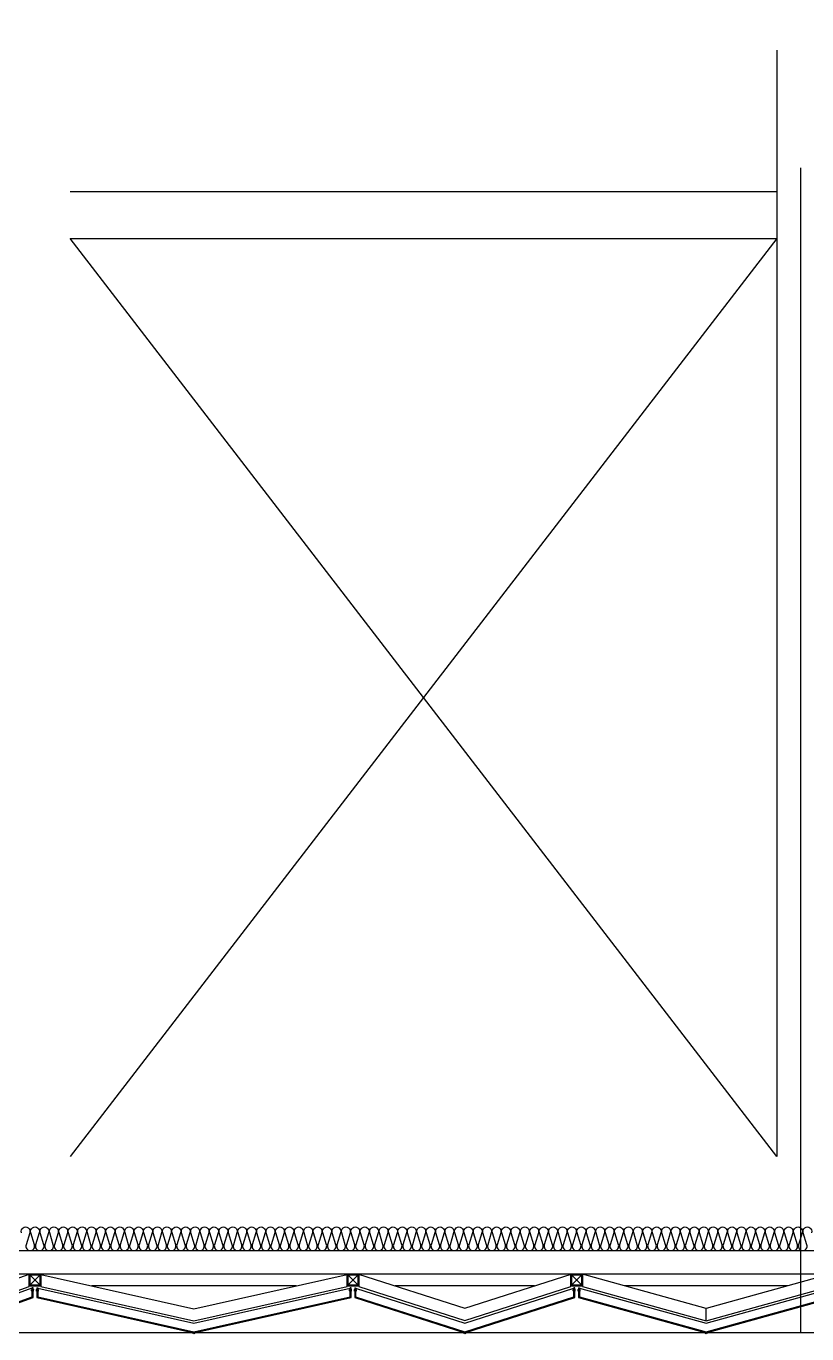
# Model space of a CAD drawing. Header units: millimetres. Extents: x 49154 to 181784, y 28275 to 149577.
# Drawn here: x 167566 to 170881, y 106751 to 112307 of the extents above; entities that cross this region are included whole.
import ezdxf

# ---------------------------------------------------------------- set-up
doc = ezdxf.new("R2010")
doc.units = ezdxf.units.MM
doc.header["$LTSCALE"] = 300
doc.linetypes.add('HID', pattern=[2.8, 1.8, -1])
for name, color, linetype in [('6FIN', 6, 'Continuous'), ('A-CEN', 1, 'Continuous'), ('A-OPEN', 1, 'Continuous'), ('A-WALL-D', 7, 'Continuous'), ('A-하지철물', 55, 'Continuous'), ('alucobond', 4, 'Continuous'), ('ISL', 251, 'Continuous'), ('mold', 4, 'Continuous'), ('SHEET', 6, 'Continuous'), ('트랜치', 8, 'Continuous')]:
    doc.layers.add(name, color=color, linetype=linetype)

# ---------------------------------------------------------------- blocks, each defined once
blk = doc.blocks.new('EX-1100')
at = {"layer": '6FIN', "elevation": 0}
for points in [[(3.2, 204.1), (46.8, 204.1, 0.414214), (50, 207.3), (50, 250.9, 0.414214), (46.8, 254.1), (3.2, 254.1, 0.414214), (0, 250.9), (0, 207.3, 0.414214)], [(1146.8, 204.1), (1103.2, 204.1, -0.414214), (1100, 207.3), (1100, 250.9, -0.414214), (1103.2, 254.1), (1146.8, 254.1, -0.414214), (1150, 250.9), (1150, 207.3, -0.414214)]]:
    blk.add_lwpolyline(points, format="xyb", close=True, dxfattribs=at)
at = {"layer": 'A-하지철물'}
for p, q in [((1100, 254.1), (50, 254.1)), ((923.1, 204.1), (226.9, 204.1)), ((575, 55.9), (575, 107.8))]:
    blk.add_line(p, q, dxfattribs=at)
at = {"layer": 'A-하지철물', "elevation": 0}
blk.add_lwpolyline([(1100, 201.1), (1100, 253), (575, 107.8), (50, 253), (50, 201.1), (575, 55.9)], close=True, dxfattribs=at)
at = {"layer": 'A-하지철물'}
blk.add_circle((575, 4.1), 4.07, dxfattribs=at)
at = {"layer": 'alucobond', "color": 251, "linetype": 'HID', "ltscale": 10}
for p, q in [((30.2, 185.1), (41.5, 185.1)), ((31.5, 182.4), (31.5, 187.8)), ((31.5, 186.6), (39.5, 186.6)), ((31.5, 183.6), (39.5, 183.6)), ((32, 189.3), (32.5, 189.3)), ((32, 180.9), (32.5, 180.9)), ((32.5, 180.9), (32.5, 189.3)), ((38, 182.7), (38, 187.4)), ((39.5, 182.7), (39.5, 187.4)), ((1119.8, 185.1), (1108.5, 185.1)), ((1110.5, 182.7), (1110.5, 187.4)), ((1118.5, 186.6), (1110.5, 186.6)), ((1118.5, 183.6), (1110.5, 183.6)), ((1112, 182.7), (1112, 187.4)), ((1117.5, 180.9), (1117.5, 189.3)), ((1118, 189.3), (1117.5, 189.3)), ((1118, 180.9), (1117.5, 180.9)), ((1118.5, 182.4), (1118.5, 187.8))]:
    blk.add_line(p, q, dxfattribs=at)
at = {"layer": 'alucobond'}
for p, q in [((32.5, 195.1), (36.5, 195.1)), ((1117.5, 195.1), (1113.5, 195.1))]:
    blk.add_line(p, q, dxfattribs=at)
at = {"layer": 'alucobond', "color": 251, "linetype": 'HID', "ltscale": 10, "elevation": 0}
for points in [[(32, 189.3), (31.5, 187.8)], [(32, 180.9), (31.5, 182.4)], [(36.5, 194.5), (575, 45.6), (1113.5, 194.5)], [(1118, 189.3), (1118.5, 187.8)], [(1118, 180.9), (1118.5, 182.4)]]:
    blk.add_lwpolyline(points, dxfattribs=at)
at = {"layer": 'alucobond', "elevation": 0}
for points in [[(32.5, 195.1), (32.5, 154.1), (575, 4.1), (1117.5, 154.1), (1117.5, 195.1)], [(36.5, 195.1), (36.5, 157.1), (575, 8.2), (1113.5, 157.1), (1113.5, 195.1)], [(1113.5, 195.1), (1113.5, 157.2)]]:
    blk.add_lwpolyline(points, dxfattribs=at)
at = {"layer": 'alucobond', "color": 251, "linetype": 'HID', "ltscale": 10, "elevation": 0}
for points in [[(39.5, 186.6, -0.666667), (39.5, 183.6, -1.5)], [(1110.5, 186.6, 0.666667), (1110.5, 183.6, 1.5)]]:
    blk.add_lwpolyline(points, format="xyb", dxfattribs=at)
at = {"layer": 'alucobond', "color": 251, "linetype": 'HID', "ltscale": 10}
for centre, start, end in [((38.7, 187.4), 0, 180), ((38.7, 182.7), 180, 0), ((1111.3, 187.4), 0, 180), ((1111.3, 182.7), 180, 0)]:
    blk.add_arc(centre, 0.75, start, end, dxfattribs=at)
at = {"layer": 'mold', "color": 4, "elevation": 0}
for points in [[(25, 204.1), (25, 202.6)], [(1125, 204.1), (1125, 202.6)]]:
    blk.add_lwpolyline(points, dxfattribs=at)
at = {"layer": 'SHEET', "color": 8}
for p, q in [((46.8, 250.9), (3.2, 207.3)), ((3.2, 250.9), (46.8, 207.3)), ((1103.2, 250.9), (1146.8, 207.3)), ((1146.8, 250.9), (1103.2, 207.3))]:
    blk.add_line(p, q, dxfattribs=at)
at = {"layer": 'SHEET', "color": 8, "elevation": 0}
for points in [[(3.2, 207.3), (46.8, 207.3), (46.8, 250.9), (3.2, 250.9)], [(1146.8, 207.3), (1103.2, 207.3), (1103.2, 250.9), (1146.8, 250.9)]]:
    blk.add_lwpolyline(points, close=True, dxfattribs=at)
blk = doc.blocks.new('EX-950-1')
at = {"layer": '6FIN', "elevation": 0}
for points in [[(3.2, 204.1), (46.8, 204.1, 0.414214), (50, 207.3), (50, 250.9, 0.414214), (46.8, 254.1), (3.2, 254.1, 0.414214), (0, 250.9), (0, 207.3, 0.414214)], [(996.8, 204.1), (953.2, 204.1, -0.414214), (950, 207.3), (950, 250.9, -0.414214), (953.2, 254.1), (996.8, 254.1, -0.414214), (1000, 250.9), (1000, 207.3, -0.414214)]]:
    blk.add_lwpolyline(points, format="xyb", close=True, dxfattribs=at)
at = {"layer": 'A-하지철물'}
for p, q in [((950, 254.1), (50, 254.1)), ((796, 204.1), (204, 204.1))]:
    blk.add_line(p, q, dxfattribs=at)
at = {"layer": 'A-하지철물', "elevation": 0}
for points in [[(48.1, 254.1), (500, 109.1), (951.9, 254.1)], [(50, 204.1), (50, 201), (500, 56.6), (950, 201), (950, 204.1)]]:
    blk.add_lwpolyline(points, dxfattribs=at)
at = {"layer": 'A-하지철물'}
blk.add_circle((500, 4.1), 4.07, dxfattribs=at)
at = {"layer": 'alucobond', "color": 251, "linetype": 'HID', "ltscale": 10}
for p, q in [((30.2, 185.1), (41.5, 185.1)), ((31.5, 182.4), (31.5, 187.8)), ((31.5, 186.6), (39.5, 186.6)), ((31.5, 183.6), (39.5, 183.6)), ((32, 189.3), (32.5, 189.3)), ((32, 180.9), (32.5, 180.9)), ((32.5, 180.9), (32.5, 189.3)), ((38, 182.7), (38, 187.4)), ((39.5, 182.7), (39.5, 187.4)), ((969.8, 185.1), (958.5, 185.1)), ((960.5, 182.7), (960.5, 187.4)), ((968.5, 186.6), (960.5, 186.6)), ((968.5, 183.6), (960.5, 183.6)), ((962, 182.7), (962, 187.4)), ((967.5, 180.9), (967.5, 189.3)), ((968, 189.3), (967.5, 189.3)), ((968, 180.9), (967.5, 180.9)), ((968.5, 182.4), (968.5, 187.8))]:
    blk.add_line(p, q, dxfattribs=at)
at = {"layer": 'alucobond'}
for p, q in [((32.5, 195.1), (36.5, 195.1)), ((967.5, 195.1), (963.5, 195.1))]:
    blk.add_line(p, q, dxfattribs=at)
at = {"layer": 'alucobond', "color": 251, "linetype": 'HID', "ltscale": 10}
for points in [[(32, 189.3), (31.5, 187.8)], [(32, 180.9), (31.5, 182.4)], [(968, 189.3), (968.5, 187.8)], [(968, 180.9), (968.5, 182.4)]]:
    blk.add_lwpolyline(points, dxfattribs=at)
at = {"layer": 'alucobond', "elevation": 0}
for points in [[(32.5, 195.1), (32.5, 154.1), (500, 4.1), (967.5, 154.1), (967.5, 195.1)], [(36.5, 195.1), (36.5, 157), (500, 8.3), (963.5, 157), (963.5, 195.1)]]:
    blk.add_lwpolyline(points, dxfattribs=at)
at = {"layer": 'alucobond', "color": 251, "linetype": 'HID', "ltscale": 10, "elevation": 0}
blk.add_lwpolyline([(36.5, 194.8), (500, 46.1), (963.5, 194.8)], dxfattribs=at)
at = {"layer": 'alucobond', "color": 251, "linetype": 'HID', "ltscale": 10}
for points in [[(39.5, 186.6, -0.666667), (39.5, 183.6, -1.5)], [(960.5, 186.6, 0.666667), (960.5, 183.6, 1.5)]]:
    blk.add_lwpolyline(points, format="xyb", dxfattribs=at)
for centre, start, end in [((38.7, 187.4), 0, 180), ((38.7, 182.7), 180, 0), ((961.3, 187.4), 0, 180), ((961.3, 182.7), 180, 0)]:
    blk.add_arc(centre, 0.75, start, end, dxfattribs=at)
at = {"layer": 'mold', "color": 4}
for points in [[(25, 204.1), (25, 202.6)], [(975, 204.1), (975, 202.6)]]:
    blk.add_lwpolyline(points, dxfattribs=at)
at = {"layer": 'SHEET', "color": 8}
for p, q in [((46.8, 250.9), (3.2, 207.3)), ((3.2, 250.9), (46.8, 207.3)), ((953.2, 250.9), (996.8, 207.3)), ((996.8, 250.9), (953.2, 207.3))]:
    blk.add_line(p, q, dxfattribs=at)
at = {"layer": 'SHEET', "color": 8, "elevation": 0}
for points in [[(3.2, 207.3), (46.8, 207.3), (46.8, 250.9), (3.2, 250.9)], [(996.8, 207.3), (953.2, 207.3), (953.2, 250.9), (996.8, 250.9)]]:
    blk.add_lwpolyline(points, close=True, dxfattribs=at)
blk = doc.blocks.new('EX-1350')
at = {"layer": '6FIN', "elevation": 0}
for points in [[(3.2, 204.1), (46.8, 204.1, 0.414214), (50, 207.3), (50, 250.9, 0.414214), (46.8, 254.1), (3.2, 254.1, 0.414214), (0, 250.9), (0, 207.3, 0.414214)], [(1396.8, 204.1), (1353.2, 204.1, -0.414214), (1350, 207.3), (1350, 250.9, -0.414214), (1353.2, 254.1), (1396.8, 254.1, -0.414214), (1400, 250.9), (1400, 207.3, -0.414214)]]:
    blk.add_lwpolyline(points, format="xyb", close=True, dxfattribs=at)
at = {"layer": 'A-하지철물'}
for p, q in [((1350, 254.1), (50, 254.1)), ((1133.9, 204.1), (266.1, 204.1))]:
    blk.add_line(p, q, dxfattribs=at)
at = {"layer": 'A-하지철물', "elevation": 0}
for points in [[(49.7, 252.7), (700, 106.6), (1350.3, 252.7)], [(50, 254.1), (50, 201.4), (700, 55.3), (1350, 201.4), (1350, 254.1)]]:
    blk.add_lwpolyline(points, dxfattribs=at)
at = {"layer": 'A-하지철물'}
blk.add_circle((700, 4.1), 4.07, dxfattribs=at)
at = {"layer": 'alucobond', "color": 251, "linetype": 'HID', "ltscale": 10}
for p, q in [((30.2, 185.1), (41.5, 185.1)), ((31.5, 182.4), (31.5, 187.8)), ((31.5, 186.6), (39.5, 186.6)), ((31.5, 183.6), (39.5, 183.6)), ((32, 189.3), (32.5, 189.3)), ((32, 180.9), (32.5, 180.9)), ((32.5, 180.9), (32.5, 189.3)), ((38, 182.7), (38, 187.4)), ((39.5, 182.7), (39.5, 187.4)), ((1369.8, 185.1), (1358.5, 185.1)), ((1360.5, 182.7), (1360.5, 187.4)), ((1368.5, 186.6), (1360.5, 186.6)), ((1368.5, 183.6), (1360.5, 183.6)), ((1362, 182.7), (1362, 187.4)), ((1367.5, 180.9), (1367.5, 189.3)), ((1368, 189.3), (1367.5, 189.3)), ((1368, 180.9), (1367.5, 180.9)), ((1368.5, 182.4), (1368.5, 187.8))]:
    blk.add_line(p, q, dxfattribs=at)
at = {"layer": 'alucobond'}
for p, q in [((32.5, 195.1), (36.5, 195.1)), ((1367.5, 195.1), (1363.5, 195.1))]:
    blk.add_line(p, q, dxfattribs=at)
at = {"layer": 'alucobond', "color": 251, "linetype": 'HID', "ltscale": 10, "elevation": 0}
for points in [[(32, 189.3), (31.5, 187.8)], [(32, 180.9), (31.5, 182.4)], [(36.5, 194.2), (700, 45.1), (1363.5, 194.2)], [(1368, 189.3), (1368.5, 187.8)], [(1368, 180.9), (1368.5, 182.4)]]:
    blk.add_lwpolyline(points, dxfattribs=at)
at = {"layer": 'alucobond', "elevation": 0}
for points in [[(32.5, 195.1), (32.5, 154.1), (700, 4.1), (1367.5, 154.1), (1367.5, 195.1)], [(36.5, 195.1), (36.5, 157.3), (700, 8.2), (1363.5, 157.3), (1363.5, 195.1)]]:
    blk.add_lwpolyline(points, dxfattribs=at)
at = {"layer": 'alucobond', "color": 251, "linetype": 'HID', "ltscale": 10, "elevation": 0}
for points in [[(39.5, 186.6, -0.666667), (39.5, 183.6, -1.5)], [(1360.5, 186.6, 0.666667), (1360.5, 183.6, 1.5)]]:
    blk.add_lwpolyline(points, format="xyb", dxfattribs=at)
at = {"layer": 'alucobond', "color": 251, "linetype": 'HID', "ltscale": 10}
for centre, start, end in [((38.7, 187.4), 0, 180), ((38.7, 182.7), 180, 0), ((1361.3, 187.4), 0, 180), ((1361.3, 182.7), 180, 0)]:
    blk.add_arc(centre, 0.75, start, end, dxfattribs=at)
at = {"layer": 'mold', "color": 4, "elevation": 0}
for points in [[(25, 204.1), (25, 202.6)], [(1375, 204.1), (1375, 202.6)]]:
    blk.add_lwpolyline(points, dxfattribs=at)
at = {"layer": 'SHEET', "color": 8}
for p, q in [((46.8, 250.9), (3.2, 207.3)), ((3.2, 250.9), (46.8, 207.3)), ((1353.2, 250.9), (1396.8, 207.3)), ((1396.8, 250.9), (1353.2, 207.3))]:
    blk.add_line(p, q, dxfattribs=at)
at = {"layer": 'SHEET', "color": 8, "elevation": 0}
for points in [[(3.2, 207.3), (46.8, 207.3), (46.8, 250.9), (3.2, 250.9)], [(1396.8, 207.3), (1353.2, 207.3), (1353.2, 250.9), (1396.8, 250.9)]]:
    blk.add_lwpolyline(points, close=True, dxfattribs=at)
blk = doc.blocks.new('EX-850-1')
at = {"layer": '6FIN', "elevation": 0}
for points in [[(3.2, 204.1), (46.8, 204.1, 0.414214), (50, 207.3), (50, 250.9, 0.414214), (46.8, 254.1), (3.2, 254.1, 0.414214), (0, 250.9), (0, 207.3, 0.414214)], [(896.8, 204.1), (853.2, 204.1, -0.414214), (850, 207.3), (850, 250.9, -0.414214), (853.2, 254.1), (896.8, 254.1, -0.414214), (900, 250.9), (900, 207.3, -0.414214)]]:
    blk.add_lwpolyline(points, format="xyb", close=True, dxfattribs=at)
at = {"layer": 'A-하지철물'}
for p, q in [((850, 254.1), (50, 254.1)), ((710.9, 204.1), (189.1, 204.1))]:
    blk.add_line(p, q, dxfattribs=at)
at = {"layer": 'A-하지철물', "elevation": 0}
for points in [[(49.9, 254.1), (450, 110.3), (850.1, 254.1)], [(50, 204.1), (50, 200.9), (450, 57.2), (850, 200.9), (850, 204.1)]]:
    blk.add_lwpolyline(points, dxfattribs=at)
at = {"layer": 'A-하지철물'}
blk.add_circle((450, 4.1), 4.07, dxfattribs=at)
at = {"layer": 'alucobond', "color": 251, "linetype": 'HID', "ltscale": 10}
for p, q in [((30.2, 185.1), (41.5, 185.1)), ((31.5, 182.4), (31.5, 187.8)), ((31.5, 186.6), (39.5, 186.6)), ((31.5, 183.6), (39.5, 183.6)), ((32, 189.3), (32.5, 189.3)), ((32, 180.9), (32.5, 180.9)), ((32.5, 180.9), (32.5, 189.3)), ((38, 182.7), (38, 187.4)), ((39.5, 182.7), (39.5, 187.4)), ((869.8, 185.1), (858.5, 185.1)), ((860.5, 182.7), (860.5, 187.4)), ((868.5, 186.6), (860.5, 186.6)), ((868.5, 183.6), (860.5, 183.6)), ((862, 182.7), (862, 187.4)), ((867.5, 180.9), (867.5, 189.3)), ((868, 189.3), (867.5, 189.3)), ((868, 180.9), (867.5, 180.9)), ((868.5, 182.4), (868.5, 187.8))]:
    blk.add_line(p, q, dxfattribs=at)
at = {"layer": 'alucobond'}
for p, q in [((32.5, 195.1), (36.5, 195.1)), ((867.5, 195.1), (863.5, 195.1))]:
    blk.add_line(p, q, dxfattribs=at)
at = {"layer": 'alucobond', "color": 251, "linetype": 'HID', "ltscale": 10}
for points in [[(32, 189.3), (31.5, 187.8)], [(32, 180.9), (31.5, 182.4)], [(868, 189.3), (868.5, 187.8)], [(868, 180.9), (868.5, 182.4)]]:
    blk.add_lwpolyline(points, dxfattribs=at)
at = {"layer": 'alucobond', "elevation": 0}
for points in [[(32.5, 195.1), (32.5, 154.1), (450, 4.1), (867.5, 154.1), (867.5, 195.1)], [(36.5, 195.1), (36.5, 156.9), (450, 8.3), (863.5, 156.9), (863.5, 195.1)]]:
    blk.add_lwpolyline(points, dxfattribs=at)
at = {"layer": 'alucobond', "color": 251, "linetype": 'HID', "ltscale": 10, "elevation": 0}
blk.add_lwpolyline([(36.5, 195.1), (450, 46.6), (863.5, 195.1)], dxfattribs=at)
at = {"layer": 'alucobond', "color": 251, "linetype": 'HID', "ltscale": 10}
for points in [[(39.5, 186.6, -0.666667), (39.5, 183.6, -1.5)], [(860.5, 186.6, 0.666667), (860.5, 183.6, 1.5)]]:
    blk.add_lwpolyline(points, format="xyb", dxfattribs=at)
for centre, start, end in [((38.7, 187.4), 0, 180), ((38.7, 182.7), 180, 0), ((861.3, 187.4), 0, 180), ((861.3, 182.7), 180, 0)]:
    blk.add_arc(centre, 0.75, start, end, dxfattribs=at)
at = {"layer": 'mold', "color": 4}
for points in [[(25, 204.1), (25, 202.6)], [(875, 204.1), (875, 202.6)]]:
    blk.add_lwpolyline(points, dxfattribs=at)
at = {"layer": 'SHEET', "color": 8}
for p, q in [((46.8, 250.9), (3.2, 207.3)), ((3.2, 250.9), (46.8, 207.3)), ((853.2, 250.9), (896.8, 207.3)), ((896.8, 250.9), (853.2, 207.3))]:
    blk.add_line(p, q, dxfattribs=at)
at = {"layer": 'SHEET', "color": 8, "elevation": 0}
for points in [[(3.2, 207.3), (46.8, 207.3), (46.8, 250.9), (3.2, 250.9)], [(896.8, 207.3), (853.2, 207.3), (853.2, 250.9), (896.8, 250.9)]]:
    blk.add_lwpolyline(points, close=True, dxfattribs=at)

msp = doc.modelspace()

# ---------------------------------------------------------------- linework, layer by layer
at = {"layer": 'A-CEN'}
msp.add_line((170853.6, 111705), (170853.6, 106755), dxfattribs=at)
at = {"layer": 'A-OPEN'}
for p, q in [((170753.6, 111405, 0), (167753.6, 107505)), ((170753.6, 107505), (167753.6, 111405))]:
    msp.add_line(p, q, dxfattribs=at)
at = {"layer": 'A-WALL-D'}
msp.add_line((170753.6, 112205), (170753.6, 107505), dxfattribs=at)
at = {"layer": 'A-WALL-D', "elevation": 0}
for points in [[(167753.6, 111605), (170753.6, 111605)], [(167753.6, 111405), (170753.6, 111405)]]:
    msp.add_lwpolyline(points, dxfattribs=at)
at = {"layer": 'ISL', "elevation": 0}
msp.add_lwpolyline([(166583.6, 107105), (177453.6, 107105), (177453.6, 135425)], dxfattribs=at)
msp.add_lwpolyline([(167545.9, 107180.8, -1.372593), (167581.3, 107180.8), (167565.9, 107129.3, 0.509267), (167583.6, 107105, 0.509267), (167601.3, 107129.3), (167585.9, 107180.8, -1.372593), (167621.3, 107180.8), (167605.9, 107129.3, 0.509267), (167623.6, 107105, 0.509267), (167641.3, 107129.3), (167625.9, 107180.8, -1.372593), (167661.3, 107180.8), (167645.9, 107129.3, 0.509267), (167663.6, 107105, 0.509267), (167681.3, 107129.3), (167665.9, 107180.8, -1.372593), (167701.3, 107180.8), (167685.9, 107129.3, 0.509267), (167703.6, 107105, 0.509267), (167721.3, 107129.3), (167705.9, 107180.8, -1.372593), (167741.3, 107180.8), (167725.9, 107129.3, 0.509267), (167743.6, 107105, 0.509267), (167761.3, 107129.3), (167745.9, 107180.8, -1.372593), (167781.3, 107180.8), (167765.9, 107129.3, 0.509267), (167783.6, 107105, 0.509267), (167801.3, 107129.3), (167785.9, 107180.8, -1.372593), (167821.3, 107180.8), (167805.9, 107129.3, 0.509267), (167823.6, 107105, 0.509267), (167841.3, 107129.3), (167825.9, 107180.8, -1.372593), (167861.3, 107180.8), (167845.9, 107129.3, 0.509267), (167863.6, 107105, 0.509267), (167881.3, 107129.3), (167865.9, 107180.8, -1.372593), (167901.3, 107180.8), (167885.9, 107129.3, 0.509267), (167903.6, 107105, 0.509267), (167921.3, 107129.3), (167905.9, 107180.8, -1.372593), (167941.3, 107180.8), (167925.9, 107129.3, 0.509267), (167943.6, 107105, 0.509267), (167961.3, 107129.3), (167945.9, 107180.8, -1.372593), (167981.3, 107180.8), (167965.9, 107129.3, 0.509267), (167983.6, 107105, 0.509267), (168001.3, 107129.3), (167985.9, 107180.8, -1.372593), (168021.3, 107180.8), (168005.9, 107129.3, 0.509267), (168023.6, 107105, 0.509267), (168041.3, 107129.3), (168025.9, 107180.8, -1.372593), (168061.3, 107180.8), (168045.9, 107129.3, 0.509267), (168063.6, 107105, 0.509267), (168081.3, 107129.3), (168065.9, 107180.8, -1.372593), (168101.3, 107180.8), (168085.9, 107129.3, 0.509267), (168103.6, 107105, 0.509267), (168121.3, 107129.3), (168105.9, 107180.8, -1.372593), (168141.3, 107180.8), (168125.9, 107129.3, 0.509267), (168143.6, 107105, 0.509267), (168161.3, 107129.3), (168145.9, 107180.8, -1.372593), (168181.3, 107180.8), (168165.9, 107129.3, 0.509267), (168183.6, 107105, 0.509267), (168201.3, 107129.3), (168185.9, 107180.8, -1.372593), (168221.3, 107180.8), (168205.9, 107129.3, 0.509267), (168223.6, 107105, 0.509267), (168241.3, 107129.3), (168225.9, 107180.8, -1.372593), (168261.3, 107180.8), (168245.9, 107129.3, 0.509267), (168263.6, 107105, 0.509267), (168281.3, 107129.3), (168265.9, 107180.8, -1.372593), (168301.3, 107180.8), (168285.9, 107129.3, 0.509267), (168303.6, 107105, 0.509267), (168321.3, 107129.3), (168305.9, 107180.8, -1.372593), (168341.3, 107180.8), (168325.9, 107129.3, 0.509267), (168343.6, 107105, 0.509267), (168361.3, 107129.3), (168345.9, 107180.8, -1.372593), (168381.3, 107180.8), (168365.9, 107129.3, 0.509267), (168383.6, 107105, 0.509267), (168401.3, 107129.3), (168385.9, 107180.8, -1.372593), (168421.3, 107180.8), (168405.9, 107129.3, 0.509267), (168423.6, 107105, 0.509267), (168441.3, 107129.3), (168425.9, 107180.8, -1.372593), (168461.3, 107180.8), (168445.9, 107129.3, 0.509267), (168463.6, 107105, 0.509267), (168481.3, 107129.3), (168465.9, 107180.8, -1.372593), (168501.3, 107180.8), (168485.9, 107129.3, 0.509267), (168503.6, 107105, 0.509267), (168521.3, 107129.3), (168505.9, 107180.8, -1.372593), (168541.3, 107180.8), (168525.9, 107129.3, 0.509267), (168543.6, 107105, 0.509267), (168561.3, 107129.3), (168545.9, 107180.8, -1.372593), (168581.3, 107180.8), (168565.9, 107129.3, 0.509267), (168583.6, 107105, 0.509267), (168601.3, 107129.3), (168585.9, 107180.8, -1.372593), (168621.3, 107180.8), (168605.9, 107129.3, 0.509267), (168623.6, 107105, 0.509267), (168641.3, 107129.3), (168625.9, 107180.8, -1.372593), (168661.3, 107180.8), (168645.9, 107129.3, 0.509267), (168663.6, 107105, 0.509267), (168681.3, 107129.3), (168665.9, 107180.8, -1.372593), (168701.3, 107180.8), (168685.9, 107129.3, 0.509267), (168703.6, 107105, 0.509267), (168721.3, 107129.3), (168705.9, 107180.8, -1.372593), (168741.3, 107180.8), (168725.9, 107129.3, 0.509267), (168743.6, 107105, 0.509267), (168761.3, 107129.3), (168745.9, 107180.8, -1.372593), (168781.3, 107180.8), (168765.9, 107129.3, 0.509267), (168783.6, 107105, 0.509267), (168801.3, 107129.3), (168785.9, 107180.8, -1.372593), (168821.3, 107180.8), (168805.9, 107129.3, 0.509267), (168823.6, 107105, 0.509267), (168841.3, 107129.3), (168825.9, 107180.8, -1.372593), (168861.3, 107180.8), (168845.9, 107129.3, 0.509267), (168863.6, 107105, 0.509267), (168881.3, 107129.3), (168865.9, 107180.8, -1.372593), (168901.3, 107180.8), (168885.9, 107129.3, 0.509267), (168903.6, 107105, 0.509267), (168921.3, 107129.3), (168905.9, 107180.8, -1.372593), (168941.3, 107180.8), (168925.9, 107129.3, 0.509267), (168943.6, 107105, 0.509267), (168961.3, 107129.3), (168945.9, 107180.8, -1.372593), (168981.3, 107180.8), (168965.9, 107129.3, 0.509267), (168983.6, 107105, 0.509267), (169001.3, 107129.3), (168985.9, 107180.8, -1.372593), (169021.3, 107180.8), (169005.9, 107129.3, 0.509267), (169023.6, 107105, 0.509267), (169041.3, 107129.3), (169025.9, 107180.8, -1.372593), (169061.3, 107180.8), (169045.9, 107129.3, 0.509267), (169063.6, 107105, 0.509267), (169081.3, 107129.3), (169065.9, 107180.8, -1.372593), (169101.3, 107180.8), (169085.9, 107129.3, 0.509267), (169103.6, 107105, 0.509267), (169121.3, 107129.3), (169105.9, 107180.8, -1.372593), (169141.3, 107180.8), (169125.9, 107129.3, 0.509267), (169143.6, 107105, 0.509267), (169161.3, 107129.3), (169145.9, 107180.8, -1.372593), (169181.3, 107180.8), (169165.9, 107129.3, 0.509267), (169183.6, 107105, 0.509267), (169201.3, 107129.3), (169185.9, 107180.8, -1.372593), (169221.3, 107180.8), (169205.9, 107129.3, 0.509267), (169223.6, 107105, 0.509267), (169241.3, 107129.3), (169225.9, 107180.8, -1.372593), (169261.3, 107180.8), (169245.9, 107129.3, 0.509267), (169263.6, 107105, 0.509267), (169281.3, 107129.3), (169265.9, 107180.8, -1.372593), (169301.3, 107180.8), (169285.9, 107129.3, 0.509267), (169303.6, 107105, 0.509267), (169321.3, 107129.3), (169305.9, 107180.8, -1.372593), (169341.3, 107180.8), (169325.9, 107129.3, 0.509267), (169343.6, 107105, 0.509267), (169361.3, 107129.3), (169345.9, 107180.8, -1.372593), (169381.3, 107180.8), (169365.9, 107129.3, 0.509267), (169383.6, 107105, 0.509267), (169401.3, 107129.3), (169385.9, 107180.8, -1.372593), (169421.3, 107180.8), (169405.9, 107129.3, 0.509267), (169423.6, 107105, 0.509267), (169441.3, 107129.3), (169425.9, 107180.8, -1.372593), (169461.3, 107180.8), (169445.9, 107129.3, 0.509267), (169463.6, 107105, 0.509267), (169481.3, 107129.3), (169465.9, 107180.8, -1.372593), (169501.3, 107180.8), (169485.9, 107129.3, 0.509267), (169503.6, 107105, 0.509267), (169521.3, 107129.3), (169505.9, 107180.8, -1.372593), (169541.3, 107180.8), (169525.9, 107129.3, 0.509267), (169543.6, 107105, 0.509267), (169561.3, 107129.3), (169545.9, 107180.8, -1.372593), (169581.3, 107180.8), (169565.9, 107129.3, 0.509267), (169583.6, 107105, 0.509267), (169601.3, 107129.3), (169585.9, 107180.8, -1.372593), (169621.3, 107180.8), (169605.9, 107129.3, 0.509267), (169623.6, 107105, 0.509267), (169641.3, 107129.3), (169625.9, 107180.8, -1.372593), (169661.3, 107180.8), (169645.9, 107129.3, 0.509267), (169663.6, 107105, 0.509267), (169681.3, 107129.3), (169665.9, 107180.8, -1.372593), (169701.3, 107180.8), (169685.9, 107129.3, 0.509267), (169703.6, 107105, 0.509267), (169721.3, 107129.3), (169705.9, 107180.8, -1.372593), (169741.3, 107180.8), (169725.9, 107129.3, 0.509267), (169743.6, 107105, 0.509267), (169761.3, 107129.3), (169745.9, 107180.8, -1.372593), (169781.3, 107180.8), (169765.9, 107129.3, 0.509267), (169783.6, 107105, 0.509267), (169801.3, 107129.3), (169785.9, 107180.8, -1.372593), (169821.3, 107180.8), (169805.9, 107129.3, 0.509267), (169823.6, 107105, 0.509267), (169841.3, 107129.3), (169825.9, 107180.8, -1.372593), (169861.3, 107180.8), (169845.9, 107129.3, 0.509267), (169863.6, 107105, 0.509267), (169881.3, 107129.3), (169865.9, 107180.8, -1.372593), (169901.3, 107180.8), (169885.9, 107129.3, 0.509267), (169903.6, 107105, 0.509267), (169921.3, 107129.3), (169905.9, 107180.8, -1.372593), (169941.3, 107180.8), (169925.9, 107129.3, 0.509267), (169943.6, 107105, 0.509267), (169961.3, 107129.3), (169945.9, 107180.8, -1.372593), (169981.3, 107180.8), (169965.9, 107129.3, 0.509267), (169983.6, 107105, 0.509267), (170001.3, 107129.3), (169985.9, 107180.8, -1.372593), (170021.3, 107180.8), (170005.9, 107129.3, 0.509267), (170023.6, 107105, 0.509267), (170041.3, 107129.3), (170025.9, 107180.8, -1.372593), (170061.3, 107180.8), (170045.9, 107129.3, 0.509267), (170063.6, 107105, 0.509267), (170081.3, 107129.3), (170065.9, 107180.8, -1.372593), (170101.3, 107180.8), (170085.9, 107129.3, 0.509267), (170103.6, 107105, 0.509267), (170121.3, 107129.3), (170105.9, 107180.8, -1.372593), (170141.3, 107180.8), (170125.9, 107129.3, 0.509267), (170143.6, 107105, 0.509267), (170161.3, 107129.3), (170145.9, 107180.8, -1.372593), (170181.3, 107180.8), (170165.9, 107129.3, 0.509267), (170183.6, 107105, 0.509267), (170201.3, 107129.3), (170185.9, 107180.8, -1.372593), (170221.3, 107180.8), (170205.9, 107129.3, 0.509267), (170223.6, 107105, 0.509267), (170241.3, 107129.3), (170225.9, 107180.8, -1.372593), (170261.3, 107180.8), (170245.9, 107129.3, 0.509267), (170263.6, 107105, 0.509267), (170281.3, 107129.3), (170265.9, 107180.8, -1.372593), (170301.3, 107180.8), (170285.9, 107129.3, 0.509267), (170303.6, 107105, 0.509267), (170321.3, 107129.3), (170305.9, 107180.8, -1.372593), (170341.3, 107180.8), (170325.9, 107129.3, 0.509267), (170343.6, 107105, 0.509267), (170361.3, 107129.3), (170345.9, 107180.8, -1.372593), (170381.3, 107180.8), (170365.9, 107129.3, 0.509267), (170383.6, 107105, 0.509267), (170401.3, 107129.3), (170385.9, 107180.8, -1.372593), (170421.3, 107180.8), (170405.9, 107129.3, 0.509267), (170423.6, 107105, 0.509267), (170441.3, 107129.3), (170425.9, 107180.8, -1.372593), (170461.3, 107180.8), (170445.9, 107129.3, 0.509267), (170463.6, 107105, 0.509267), (170481.3, 107129.3), (170465.9, 107180.8, -1.372593), (170501.3, 107180.8), (170485.9, 107129.3, 0.509267), (170503.6, 107105, 0.509267), (170521.3, 107129.3), (170505.9, 107180.8, -1.372593), (170541.3, 107180.8), (170525.9, 107129.3, 0.509267), (170543.6, 107105, 0.509267), (170561.3, 107129.3), (170545.9, 107180.8, -1.372593), (170581.3, 107180.8), (170565.9, 107129.3, 0.509267), (170583.6, 107105, 0.509267), (170601.3, 107129.3), (170585.9, 107180.8, -1.372593), (170621.3, 107180.8), (170605.9, 107129.3, 0.509267), (170623.6, 107105, 0.509267), (170641.3, 107129.3), (170625.9, 107180.8, -1.372593), (170661.3, 107180.8), (170645.9, 107129.3, 0.509267), (170663.6, 107105, 0.509267), (170681.3, 107129.3), (170665.9, 107180.8, -1.372593), (170701.3, 107180.8), (170685.9, 107129.3, 0.509267), (170703.6, 107105, 0.509267), (170721.3, 107129.3), (170705.9, 107180.8, -1.372593), (170741.3, 107180.8), (170725.9, 107129.3, 0.509267), (170743.6, 107105, 0.509267), (170761.3, 107129.3), (170745.9, 107180.8, -1.372593), (170781.3, 107180.8), (170765.9, 107129.3, 0.509267), (170783.6, 107105, 0.509267), (170801.3, 107129.3), (170785.9, 107180.8, -1.372593), (170821.3, 107180.8), (170805.9, 107129.3, 0.509267), (170823.6, 107105, 0.509267), (170841.3, 107129.3), (170825.9, 107180.8, -1.372593), (170861.3, 107180.8), (170845.9, 107129.3, 0.509267), (170863.6, 107105, 0.509267), (170881.3, 107129.3), (170865.9, 107180.8, -1.372593), (170901.3, 107180.8)], format="xyb", dxfattribs=at)
at = {"layer": '트랜치'}
msp.add_line((173425.8, 106755), (167353.6, 106755), dxfattribs=at)

# ---------------------------------------------------------------- block references
at = {"layer": 'A-하지철물'}
for name, p in [('EX-850-1', (166728.6, 106750.9)), ('EX-1350', (167578.6, 106750.9)), ('EX-950-1', (168928.6, 106750.9)), ('EX-1100', (169878.6, 106750.9))]:
    msp.add_blockref(name, p, dxfattribs=at)

doc.saveas('drawing.dxf')
